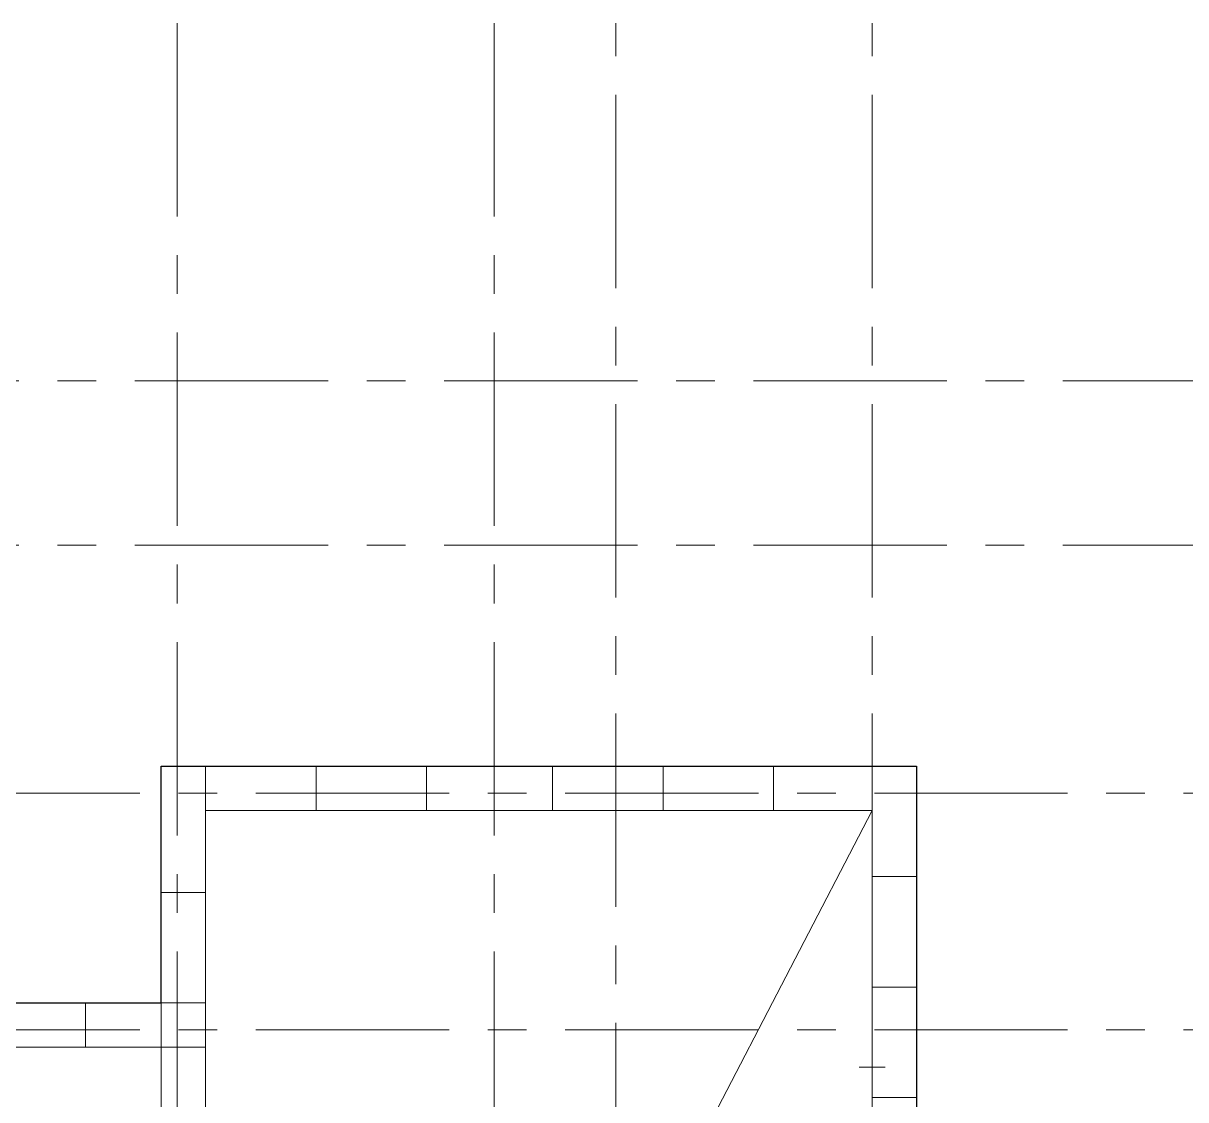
# Model space of a CAD drawing. Header units: millimetres. Extents: x -689206 to 4969298, y -1019800 to 703299.
# Drawn here: x -396251 to -382884, y -411027 to -398654 of the extents above; entities that cross this region are included whole.
import ezdxf

# ---------------------------------------------------------------- set-up
doc = ezdxf.new("R2010")
doc.units = ezdxf.units.MM
doc.linetypes.add('JIS_02_4.0', pattern=[5.5, 4, -1.5])
doc.linetypes.add('осеваяX2', pattern=[101.6, 63.5, -12.7, 12.7, -12.7])
for name, color, linetype, lineweight in [('РАЗМЕРЫ', 7, 'Continuous', 9), ('сваи', 7, 'JIS_02_4.0', 30), ('стены', 7, 'Continuous', 20)]:
    doc.layers.add(name, color=color, linetype=linetype, lineweight=lineweight)

msp = doc.modelspace()

# ---------------------------------------------------------------- linework, layer by layer
at = {"layer": 'РАЗМЕРЫ', "linetype": 'осеваяX2', "lineweight": 5, "ltscale": 35}
for p, q in [((-394482.4, -398653.9), (-394482.4, -465706.6)), ((-390837.7, -398653.9), (-390837.7, -465706.6)), ((-419859.4, -402762.4), (-370018.1, -402762.4)), ((-370018.1, -407501.6), (-419859.4, -407501.6)), ((-370018.1, -410224), (-419859.4, -410224))]:
    msp.add_line(p, q, dxfattribs=at)
at = {"layer": 'РАЗМЕРЫ', "lineweight": 20, "ltscale": 150}
for p, q in [((-394153.7, -407701.9), (-394153.7, -407191.9)), ((-392883.7, -407701.9), (-392883.7, -407191.9)), ((-391613.7, -407701.9), (-391613.7, -407191.9)), ((-390164.5, -407701.9), (-390164.5, -407191.9)), ((-388894.5, -407701.9), (-388894.5, -407191.9)), ((-387624.5, -407701.9), (-387624.5, -407191.9)), ((-386490.4, -408461.9), (-385980.4, -408461.9)), ((-394663.7, -408644), (-394153.7, -408644)), ((-386490.4, -409731.9), (-385980.4, -409731.9)), ((-395533.7, -409914), (-395533.7, -410424)), ((-395533.7, -409914), (-394153.7, -409914)), ((-394663.7, -410424), (-394153.7, -410424)), ((-386490.4, -411001.9), (-385980.4, -411001.9))]:
    msp.add_line(p, q, dxfattribs=at)
at = {"layer": 'сваи', "lineweight": 20, "ltscale": 15000}
for p, q in [((-391036.5, -416464.9), (-386490.4, -407701.9)), ((-394663.7, -409914), (-394663.7, -416464.9))]:
    msp.add_line(p, q, dxfattribs=at)
at = {"layer": 'стены', "linetype": 'осеваяX2', "lineweight": 5, "ltscale": 35}
for p, q in [((-389438.4, -465706.6), (-389438.4, -398653.9)), ((-386490.4, -465706.6), (-386490.4, -398653.9)), ((-419859.4, -404653.9), (-370018.1, -404653.9))]:
    msp.add_line(p, q, dxfattribs=at)
at = {"layer": 'стены', "lineweight": 30}
for p, q in [((-394663.7, -409914), (-394663.7, -407191.9)), ((-394663.7, -407191.9), (-385980.4, -407191.9)), ((-385980.4, -407191.9), (-385980.4, -416974.8)), ((-401883.7, -409914), (-394663.7, -409914))]:
    msp.add_line(p, q, dxfattribs=at)
at = {"layer": 'стены', "lineweight": 20}
for p, q in [((-386490.4, -407701.9), (-394153.7, -407701.9)), ((-394153.7, -416464.9), (-394153.7, -407701.9)), ((-386490.4, -416464.8), (-386490.4, -407701.9)), ((-394663.7, -410424), (-402393.7, -410424))]:
    msp.add_line(p, q, dxfattribs=at)
at = {"layer": 'стены'}
for p, q in [((-386490.4, -410803.9), (-386490.4, -410503.9)), ((-386340.4, -410653.9), (-386640.4, -410653.9))]:
    msp.add_line(p, q, dxfattribs=at)

doc.saveas('drawing.dxf')
